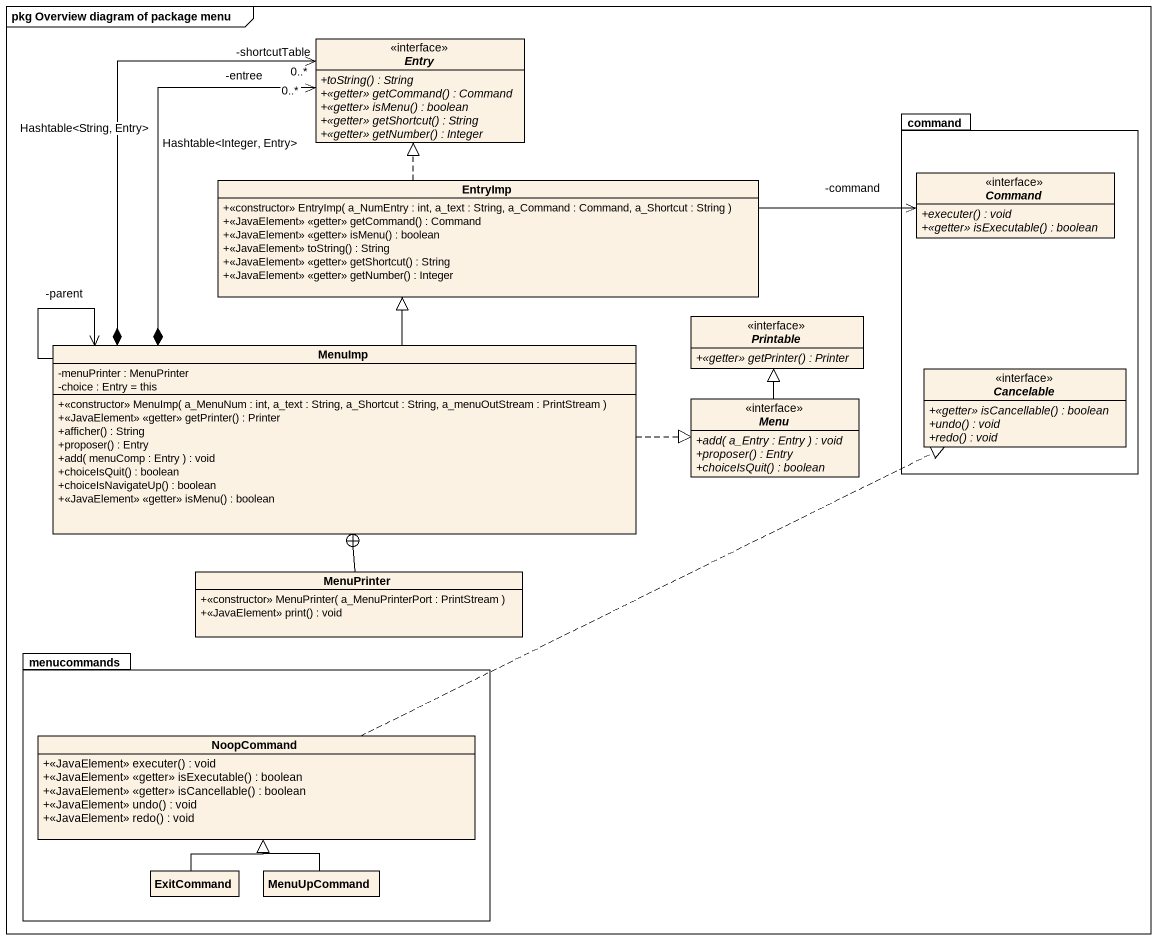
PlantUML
@startuml
mainframe pkg Overview diagram of package menu
hide circle
hide empty members
skinparam classAttributeIconSize 0
interface Entry {
  {abstract} +toString() : String
  {abstract} +<<getter>> getCommand() : Command
  {abstract} +<<getter>> isMenu() : boolean
  {abstract} +<<getter>> getShortcut() : String
  {abstract} +<<getter>> getNumber() : Integer
}
package command {
  interface Command {
    {abstract} +executer() : void
    {abstract} +<<getter>> isExecutable() : boolean
  }
  interface Cancelable {
    {abstract} +<<getter>> isCancellable() : boolean
    {abstract} +undo() : void
    {abstract} +redo() : void
  }
}
class EntryImp {
  +<<constructor>> EntryImp( a_NumEntry : int, a_text : String, a_Command : Command, a_Shortcut : String )
  +<<JavaElement>> <<getter>> getCommand() : Command
  +<<JavaElement>> <<getter>> isMenu() : boolean
  +<<JavaElement>> toString() : String
  +<<JavaElement>> <<getter>> getShortcut() : String
  +<<JavaElement>> <<getter>> getNumber() : Integer
}
interface Printable {
  {abstract} +<<getter>> getPrinter() : Printer
}
class MenuImp {
  -menuPrinter : MenuPrinter
  -choice : Entry = this
  +<<constructor>> MenuImp( a_MenuNum : int, a_text : String, a_Shortcut : String, a_menuOutStream : PrintStream )
  +<<JavaElement>> <<getter>> getPrinter() : Printer
  +afficher() : String
  +proposer() : Entry
  +add( menuComp : Entry ) : void
  +choiceIsQuit() : boolean
  +choiceIsNavigateUp() : boolean
  +<<JavaElement>> <<getter>> isMenu() : boolean
}
interface Menu {
  {abstract} +add( a_Entry : Entry ) : void
  {abstract} +proposer() : Entry
  {abstract} +choiceIsQuit() : boolean
}
class MenuPrinter {
  +<<constructor>> MenuPrinter( a_MenuPrinterPort : PrintStream )
  +<<JavaElement>> print() : void
}
package menucommands {
  class NoopCommand {
    +<<JavaElement>> executer() : void
    +<<JavaElement>> <<getter>> isExecutable() : boolean
    +<<JavaElement>> <<getter>> isCancellable() : boolean
    +<<JavaElement>> undo() : void
    +<<JavaElement>> redo() : void
  }
  class ExitCommand
  class MenuUpCommand
}
Entry "-shortcutTable\n0..*" <--* MenuImp : Hashtable<String, Entry>
Entry "-entree\n0..*" <--* MenuImp : Hashtable<Integer, Entry>
EntryImp .up.|> Entry
Command "-command" <-left- EntryImp
MenuImp -up-|> EntryImp
MenuImp "-parent" <-- MenuImp
MenuImp .right.|> Menu
Menu -up-|> Printable
MenuPrinter -up-+ MenuImp
NoopCommand .right.|> Cancelable
ExitCommand -up-|> NoopCommand
MenuUpCommand -up-|> NoopCommand
@enduml
